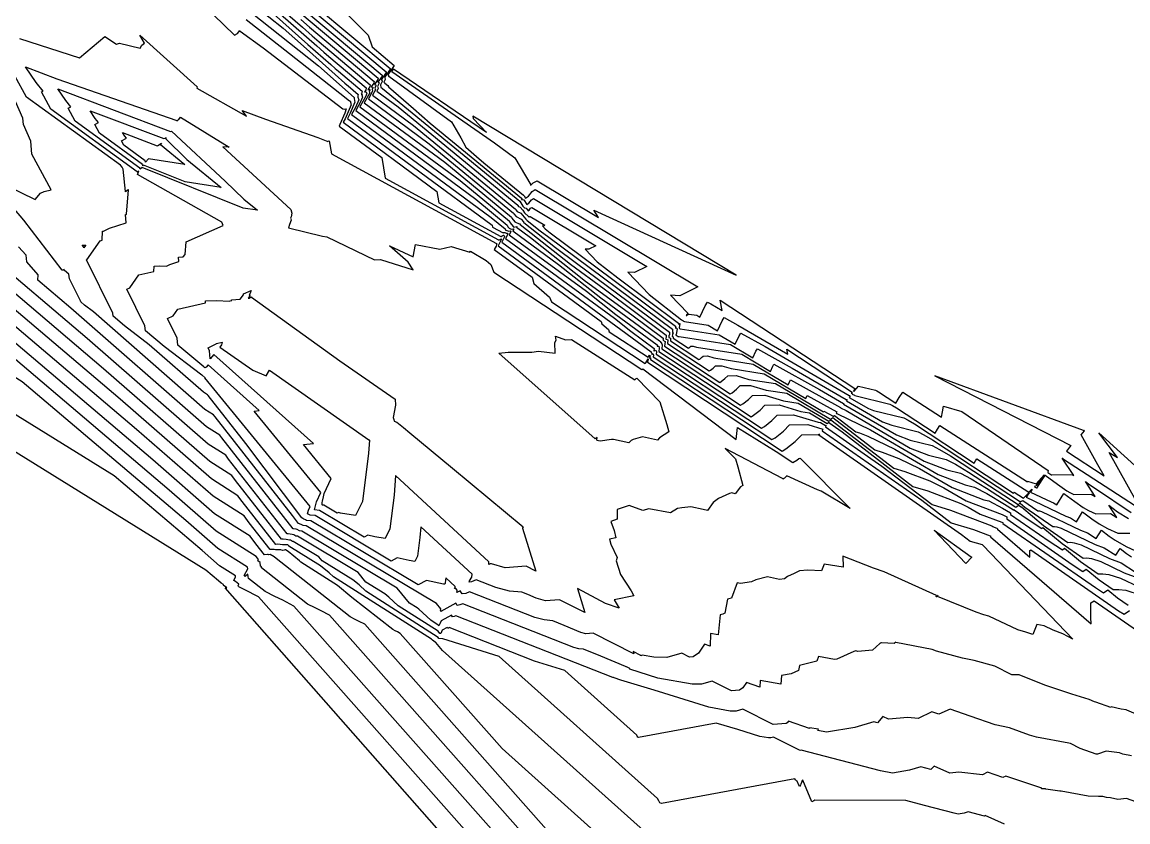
# Model space of a CAD drawing. Header units: inches. Extents: x 792284 to 793904, y 2487823 to 2489248.
# Drawn here: x 792644 to 793322, y 2488357 to 2488848 of the extents above; entities that cross this region are included whole.
import ezdxf

# ---------------------------------------------------------------- set-up
doc = ezdxf.new("R2010")
doc.units = ezdxf.units.IN
doc.header["$MEASUREMENT"] = 0

msp = doc.modelspace()

# ---------------------------------------------------------------- linework, layer by layer
for points in [[(792803.05, 2488892.68), (792855.96, 2488839.66), (792858.52, 2488832.51), (792872.01, 2488821.21), (792871.99, 2488821.13), (792868.07, 2488815.33), (792868.15, 2488815.32), (792868.18, 2488814.77), (792868.37, 2488814.74), (792868.74, 2488814.74), (792868.79, 2488814.69), (792868.75, 2488814.58), (792907, 2488786.7), (792912.81, 2488776.87), (792915.91, 2488771.12), (792922.49, 2488765.39), (792926.95, 2488761.5), (792951.17, 2488741.61), (792951.29, 2488741.58), (792951.36, 2488741.36), (792951.58, 2488741.17), (792952.43, 2488739.86), (792954.22, 2488741.11), (792956.54, 2488743.99), (792958.47, 2488745.06), (793058.07, 2488685.39), (793047.12, 2488680.04), (793041.25, 2488680.42), (793051.89, 2488669.27), (793050.95, 2488667.95), (793050.98, 2488667.95), (793051.2, 2488667.8), (793052.3, 2488668.87), (793052.65, 2488668.75), (793057.47, 2488668), (793059.43, 2488666.83), (793062.6, 2488673.8), (793064.05, 2488676.14), (793065.99, 2488675.07), (793073.06, 2488670.96), (793071.77, 2488677.28), (793154.4, 2488623.08), (793154.23, 2488622.79), (793153.87, 2488622.15), (793153.58, 2488621.58), (793153.76, 2488621.53), (793153.94, 2488621.41), (793156.63, 2488624.66), (793167.04, 2488622.12), (793167.81, 2488621.71), (793168.94, 2488621.04), (793179.5, 2488614.12), (793181.61, 2488617.56), (793183.87, 2488620.9), (793207.52, 2488605.65), (793208.07, 2488608.92), (793208.65, 2488612.34), (793220, 2488609.12), (793272.82, 2488572.82), (793272.66, 2488571.83), (793272.71, 2488571.71), (793274.51, 2488570.46), (793274.75, 2488570.32), (793275.06, 2488570.19), (793287.52, 2488570.39), (793288.55, 2488569.75), (793281.47, 2488580.53), (793281.55, 2488580.47), (793281.66, 2488580.4), (793282.35, 2488579.93), (793329.84, 2488549.01)], [(792802.21, 2488871.64), (792867.07, 2488817.26), (792866.99, 2488816.81), (792864, 2488812.39), (792864.41, 2488812.33), (792864.49, 2488811.26), (792863.52, 2488809.19), (792863.55, 2488809.04), (792863.85, 2488807.93), (792863.78, 2488807.79), (792864.82, 2488807.03), (792948.98, 2488737.97), (792948.98, 2488737.96), (792948.99, 2488737.96), (792949, 2488737.95), (792949.02, 2488737.93), (792950.77, 2488734.93), (792951.83, 2488733.98), (792952.94, 2488733.69), (792953.99, 2488732.07), (792954.69, 2488732.56), (792955.61, 2488733.7), (792956.37, 2488734.12), (792995.62, 2488710.6), (792991.3, 2488708.49), (792988.99, 2488708.65), (792996.45, 2488700.82), (793009.05, 2488690.97), (793046.25, 2488663.25), (793046.25, 2488662.67), (793047.04, 2488663.08), (793047.05, 2488663.05), (793046.6, 2488660.27), (793046.77, 2488659.99), (793046.95, 2488659.91), (793047.28, 2488659.79), (793071.27, 2488656.05), (793081.05, 2488650.24), (793083.36, 2488655.35), (793084.43, 2488657.06), (793099.31, 2488648.81), (793150.89, 2488618.84), (793150.88, 2488618.76), (793151, 2488618.86), (793151.32, 2488618.64), (793151.52, 2488618.52), (793150.99, 2488617.7), (793162.68, 2488610.87), (793165.73, 2488609.71), (793184.41, 2488605.15), (793187.09, 2488603.74), (793191.01, 2488601.4), (793227.6, 2488577.43), (793228.4, 2488578.73), (793229.26, 2488580), (793260.98, 2488559.55), (793262.71, 2488561.28), (793262.89, 2488561.34), (793262.87, 2488560.87), (793262.67, 2488560.58), (793262.07, 2488559.69), (793262.13, 2488559.65), (793274.73, 2488553.58), (793276.22, 2488553.01), (793278.11, 2488551.81), (793282.53, 2488558.71), (793289.16, 2488553.84), (793294.28, 2488550.27), (793297.7, 2488548.32), (793302.11, 2488546.34), (793311.17, 2488546.49), (793315.04, 2488544.07), (793310.1, 2488551.59), (793315.47, 2488547.59), (793322.23, 2488543.48)], [(792748.4, 2488864.64), (792774.07, 2488839.83), (792775.78, 2488840.85), (792777.31, 2488842.62), (792777.49, 2488842.23), (792791.58, 2488831.87), (792840.38, 2488794.61), (792841.41, 2488794.45), (792842.55, 2488794.55), (792841.63, 2488791.85), (792838.65, 2488784.92), (792838.15, 2488783.99), (792864.33, 2488764.67), (792866.35, 2488752.02), (792935.99, 2488714.18), (792936.17, 2488714.04), (792937.31, 2488714.77), (792937.61, 2488714.92), (792937.75, 2488714.61), (792935.6, 2488710.6), (792998.87, 2488664.26), (792999.26, 2488662.72), (793003.32, 2488659.24), (793003.8, 2488657.97), (793027.65, 2488642.3), (793027.87, 2488642.46), (793028.55, 2488643.66), (793028.95, 2488643.26), (793028.53, 2488641.68), (793029.01, 2488641.88), (793029.11, 2488641.5), (793029.07, 2488640.95), (793103.5, 2488591.81), (793105.55, 2488593), (793110.55, 2488597.08), (793114.37, 2488600.84), (793125.63, 2488601.03), (793134.73, 2488598.3), (793134.6, 2488597.86), (793134.34, 2488597.18), (793195.4, 2488554.66), (793213.43, 2488540.81), (793227.03, 2488536.76), (793237.39, 2488532.79), (793237.61, 2488532.77), (793237.63, 2488532.63), (793237.48, 2488532.23), (793264.59, 2488508.95), (793299.23, 2488478.81), (793299.09, 2488482.71), (793298.96, 2488486.35), (793299.1, 2488488.44), (793298.98, 2488491.72), (793301.13, 2488492.97), (793330.24, 2488472.76)], [(792791.63, 2488865.75), (792815.79, 2488844.74), (792821.68, 2488839.38), (792825.9, 2488835.61), (792857.2, 2488809.36), (792856.97, 2488808.16), (792855.86, 2488806.51), (792856.95, 2488806.36), (792856.97, 2488806.06), (792856.7, 2488805.47), (792856.89, 2488804.59), (792856.92, 2488804.46), (792853.53, 2488798.27), (792902.89, 2488761.85), (792943.86, 2488728.23), (792944.07, 2488727.52), (792945.84, 2488725.35), (792948.52, 2488724.11), (792949.11, 2488724.11), (792949.17, 2488723.7), (792949.19, 2488723.68), (792980.01, 2488699.29), (793000.7, 2488684.16), (793038.78, 2488655.78), (793038.78, 2488654.7), (793038.63, 2488654.42), (793038.31, 2488653.65), (793038.7, 2488653.41), (793039.69, 2488652.96), (793039.51, 2488650.82), (793065.15, 2488633.89), (793065.86, 2488634.3), (793067.58, 2488635.71), (793068.89, 2488637), (793072.77, 2488637.06), (793078.62, 2488635.31), (793098.87, 2488632.15), (793124.28, 2488617.07), (793124.89, 2488618.43), (793125.18, 2488618.88), (793143.29, 2488608.84), (793142.97, 2488607.97), (793142.98, 2488607.98), (793143.19, 2488607.82), (793143.22, 2488607.81), (793143.3, 2488607.78), (793163.95, 2488597.83), (793196.96, 2488578.54), (793210.84, 2488573.24), (793219.15, 2488571.21), (793225.63, 2488567.79), (793235.13, 2488562.13), (793253.05, 2488550.39), (793253.67, 2488550.83), (793254.67, 2488551.67), (793256.39, 2488550.55), (793256.46, 2488550.61), (793270.03, 2488539.26), (793285.04, 2488528.83), (793286.7, 2488528.89), (793288.83, 2488528.61), (793293.04, 2488527.3), (793310.58, 2488518.84), (793317.59, 2488516.19), (793326.45, 2488510.59)], [(792786.3, 2488857.94), (792803.94, 2488843.94), (792818.17, 2488831.33), (792835.75, 2488815.54), (792841.69, 2488810.38), (792842.84, 2488809.32), (792843.67, 2488808.59), (792849.8, 2488803.44), (792849.63, 2488802.54), (792849.68, 2488801.68), (792850.21, 2488800.14), (792848.17, 2488795.39), (792845.84, 2488791.13), (792931.44, 2488727.97), (792940.02, 2488720.93), (792940.22, 2488720.22), (792940.61, 2488720.22), (792942.12, 2488719.6), (792943.15, 2488719.77), (792943.4, 2488719.23), (792942.43, 2488717.43), (792989.84, 2488682.71), (793007.8, 2488668.49), (793033.21, 2488649.91), (793033.11, 2488649.16), (793034.06, 2488649.17), (793034.11, 2488649.09), (793034.45, 2488647.8), (793034.29, 2488645.89), (793084.33, 2488612.85), (793085.7, 2488613.65), (793089.07, 2488616.39), (793091.63, 2488618.92), (793099.2, 2488619.04), (793110.6, 2488615.63), (793119.57, 2488614.23), (793138.43, 2488603.03), (793139.31, 2488603.62), (793139.75, 2488603.93), (793178.31, 2488574.32), (793185.12, 2488572.29), (793200.33, 2488566.46), (793208.93, 2488562.32), (793222.67, 2488554.29), (793244.66, 2488545.89), (793245.2, 2488545.76), (793247.53, 2488544.53), (793247.53, 2488544.16), (793247.63, 2488544.09), (793247.46, 2488543.45), (793247.46, 2488543.23), (793287.68, 2488515.32), (793294.24, 2488511.05), (793296.21, 2488512.5), (793304.08, 2488505.93), (793312.78, 2488499.88), (793316.19, 2488500.01), (793320.59, 2488499.43), (793329.29, 2488496.74)], [(792788.4, 2488861.54), (792819, 2488834.05), (792833.06, 2488821.83), (792835.79, 2488819.34), (792837.75, 2488817.59), (792852.27, 2488805.42), (792851.97, 2488803.83), (792851.79, 2488803.57), (792852.44, 2488803.48), (792852.04, 2488803.21), (792852.56, 2488801.7), (792851.34, 2488798.88), (792848.4, 2488793.51), (792921.93, 2488739.26), (792941.3, 2488723.37), (792941.61, 2488722.29), (792942.38, 2488721.35), (792943.61, 2488720.84), (792945.13, 2488721.09), (792945.28, 2488720.77), (792944.71, 2488719.71), (792972.73, 2488699.19), (792998.54, 2488678.76), (793034.56, 2488652.41), (793035.05, 2488652.05), (793035.05, 2488652.03), (793035.05, 2488652.03), (793035.04, 2488652.02), (793035.08, 2488652), (793036.06, 2488650.54), (793036.22, 2488649.9), (793036.03, 2488647.53), (793077.94, 2488619.86), (793079.09, 2488620.53), (793081.91, 2488622.83), (793084.05, 2488624.95), (793090.39, 2488625.05), (793099.94, 2488622.19), (793112.67, 2488620.2), (793139.44, 2488604.31), (793139.76, 2488604.51), (793140.83, 2488605.28), (793166.6, 2488585.49), (793171.16, 2488584.13), (793181.32, 2488580.24), (793193.93, 2488574.16), (793214.1, 2488562.38), (793233.39, 2488555), (793236.52, 2488554.24), (793244.91, 2488549.82), (793249.86, 2488546.86), (793249.73, 2488546.37), (793249.73, 2488546), (793273.5, 2488529.5), (793281.62, 2488524.22), (793282.96, 2488525.2), (793292.73, 2488517.04), (793303.53, 2488509.53), (793306.36, 2488509.64), (793310, 2488509.16), (793317.2, 2488506.93), (793328.51, 2488501.47)], [(792808.13, 2488862.63), (792864.61, 2488815.28), (792864.48, 2488814.64), (792861.96, 2488810.92), (792862.55, 2488810.84), (792862.61, 2488809.96), (792861.81, 2488808.26), (792861.89, 2488807.92), (792862.12, 2488807.06), (792861.22, 2488805.41), (792874.34, 2488795.73), (792947.7, 2488735.53), (792947.75, 2488735.35), (792948.2, 2488734.81), (792949.28, 2488734.31), (792950.85, 2488732.45), (792951.79, 2488730.83), (792954.27, 2488728.61), (792954.52, 2488728.55), (792954.77, 2488728.17), (792954.93, 2488728.29), (792955.14, 2488728.55), (792955.32, 2488728.65), (792964.39, 2488723.21), (792963.39, 2488722.72), (792962.86, 2488722.76), (792964.58, 2488720.95), (792967.5, 2488718.67), (793044.38, 2488661.38), (793044.39, 2488660.18), (793044.86, 2488660.43), (793045.34, 2488659.69), (793044.84, 2488656.16), (793044.68, 2488656.11), (793044.67, 2488656), (793044.66, 2488655.89), (793044.74, 2488655.85), (793044.73, 2488655.75), (793045.98, 2488654.93), (793046.01, 2488654.95), (793046.1, 2488655.02), (793046.16, 2488655.08), (793046.35, 2488655.08), (793046.63, 2488655), (793078.17, 2488650.07), (793091.86, 2488641.95), (793093.75, 2488646.12), (793094.61, 2488647.51), (793115.97, 2488635.67), (793149.14, 2488616.4), (793149.11, 2488615.88), (793149.75, 2488616.5), (793149.21, 2488615.67), (793171.25, 2488602.79), (793177.01, 2488600.59), (793193.1, 2488596.67), (793196.72, 2488594.75), (793202.04, 2488591.58), (793251.65, 2488559.08), (793251.79, 2488559.32), (793251.95, 2488559.55), (793257.72, 2488555.83), (793261.32, 2488559.43), (793261.47, 2488559.48), (793260.26, 2488557.67), (793259.57, 2488556.71), (793259.48, 2488556.57), (793259.49, 2488556.57), (793283.69, 2488544.89), (793286.57, 2488543.81), (793290.2, 2488541.51), (793294.01, 2488547.47), (793299.74, 2488543.26), (793304.16, 2488540.17), (793309.18, 2488537.31), (793315.64, 2488534.42), (793322.99, 2488534.54)], [(792822.54, 2488858.63), (792869.54, 2488819.23), (792869.49, 2488818.97), (792866.03, 2488813.86), (792866.28, 2488813.82), (792866.37, 2488812.56), (792865.56, 2488810.84), (792865.73, 2488810.73), (792866, 2488810.52), (792866.24, 2488810.49), (792866.14, 2488810.23), (792868.07, 2488808.82), (792868.37, 2488808.32), (792868.52, 2488808.03), (792883.74, 2488794.79), (792894.06, 2488785.8), (792950.08, 2488739.79), (792950.18, 2488739.77), (792949.99, 2488738.99), (792950, 2488738.94), (792950.53, 2488739.05), (792951.36, 2488738.84), (792953.21, 2488735.96), (792954.45, 2488736.83), (792956.08, 2488738.84), (792957.42, 2488739.59), (793026.85, 2488698), (793019.21, 2488694.27), (793015.12, 2488694.53), (793028.32, 2488680.7), (793048.17, 2488665.17), (793048.5, 2488665), (793048.81, 2488664.81), (793048.87, 2488664.71), (793049.26, 2488664.52), (793049.96, 2488664.27), (793064.37, 2488662.02), (793070.24, 2488658.54), (793072.98, 2488664.57), (793074.24, 2488666.6), (793082.65, 2488661.94), (793113.34, 2488644.11), (793112.72, 2488647.16), (793152.64, 2488620.97), (793152.3, 2488620.37), (793152.2, 2488620.2), (793152.54, 2488620), (793152.83, 2488619.83), (793152.77, 2488619.74), (793154.11, 2488618.96), (793154.45, 2488618.82), (793175.73, 2488613.63), (793177.45, 2488612.73), (793179.97, 2488611.22), (793203.55, 2488595.78), (793205, 2488598.15), (793206.56, 2488600.45), (793260.24, 2488565.84), (793260.28, 2488566.05), (793260.32, 2488566.28), (793265.57, 2488564.8), (793270.38, 2488570.17), (793270.38, 2488570.07), (793270.99, 2488569.99), (793265.54, 2488563.67), (793265.25, 2488563.33), (793264.46, 2488563), (793264.75, 2488562.75), (793264.77, 2488562.74), (793265.76, 2488562.26), (793265.88, 2488562.22), (793266.03, 2488562.12), (793271.04, 2488569.96), (793278.58, 2488564.42), (793284.39, 2488560.37), (793286.22, 2488559.32), (793288.59, 2488558.26), (793299.35, 2488558.44), (793301.8, 2488556.91), (793295.78, 2488566.06), (793298.51, 2488564.03), (793301.95, 2488561.94), (793323.77, 2488547.1)], [(792784, 2488853.8), (792825.5, 2488820.87), (792847.31, 2488801.54), (792847.44, 2488801.16), (792847.54, 2488799.54), (792847.86, 2488798.58), (792845, 2488791.9), (792843.27, 2488788.75), (792932.02, 2488723.27), (792932.21, 2488722.09), (792938.72, 2488718.55), (792938.74, 2488718.54), (792938.84, 2488718.6), (792939, 2488718.68), (792939.84, 2488718.68), (792940.63, 2488718.36), (792941.17, 2488718.44), (792941.52, 2488717.69), (792940.15, 2488715.15), (793006.96, 2488666.23), (793017.07, 2488658.22), (793031.37, 2488647.76), (793031.16, 2488646.24), (793031.24, 2488646.24), (793032.4, 2488646.72), (793032.67, 2488645.7), (793032.55, 2488644.24), (793090.72, 2488605.84), (793092.32, 2488606.77), (793096.23, 2488609.96), (793099.21, 2488612.89), (793108.01, 2488613.04), (793121.27, 2488609.07), (793126.47, 2488608.26), (793137.41, 2488601.76), (793138.45, 2488602.45), (793138.41, 2488602.31), (793138.38, 2488602.22), (793146.52, 2488596.55), (793190.01, 2488563.15), (793199.09, 2488560.44), (793219.34, 2488552.69), (793223.92, 2488550.49), (793231.24, 2488546.21), (793244.54, 2488541.13), (793244.96, 2488540.96), (793244.98, 2488540.96), (793245.26, 2488540.76), (793245.2, 2488540.54), (793245.2, 2488540.46), (793301.87, 2488501.13), (793306.86, 2488497.89), (793309.46, 2488499.8), (793315.43, 2488494.82), (793322.02, 2488490.24)], [(792802.25, 2488852.56), (792824.42, 2488833.29), (792828.73, 2488829.36), (792831.82, 2488826.6), (792854.74, 2488807.39), (792854.47, 2488806), (792853.82, 2488805.04), (792855.08, 2488804.87), (792855.09, 2488804.75), (792854.99, 2488804.54), (792855.11, 2488804), (792854.74, 2488803.75), (792854.9, 2488803.27), (792854.51, 2488802.37), (792850.96, 2488795.89), (792912.41, 2488750.55), (792942.58, 2488725.8), (792942.84, 2488724.91), (792945.05, 2488722.2), (792945.21, 2488722.13), (792945.38, 2488722.13), (792947.12, 2488722.41), (792947.16, 2488722.31), (792946.99, 2488721.99), (792955.61, 2488715.67), (792989.27, 2488689.02), (793017.63, 2488668.28), (793036.92, 2488653.92), (793036.92, 2488653.37), (793036.84, 2488653.23), (793036.68, 2488652.84), (793038, 2488652), (793038, 2488652), (793037.77, 2488649.17), (793071.54, 2488626.88), (793072.47, 2488627.41), (793074.74, 2488629.27), (793076.47, 2488630.97), (793081.58, 2488631.06), (793089.28, 2488628.75), (793105.77, 2488626.18), (793135.09, 2488608.77), (793135.28, 2488609.2), (793135.37, 2488609.34), (793141.03, 2488606.2), (793140.93, 2488605.93), (793141.9, 2488606.63), (793154.89, 2488596.65), (793157.19, 2488595.97), (793162.31, 2488594.01), (793178.94, 2488585.99), (793205.53, 2488570.46), (793222.11, 2488564.12), (793227.83, 2488562.73), (793235.27, 2488558.8), (793246.16, 2488552.31), (793251.62, 2488548.73), (793251.99, 2488548.99), (793251.99, 2488548.77), (793259.31, 2488543.69), (793269, 2488537.39), (793269.71, 2488537.9), (793281.38, 2488528.15), (793294.29, 2488519.18), (793296.53, 2488519.26), (793299.42, 2488518.88), (793305.12, 2488517.12), (793319.55, 2488510.16), (793327.93, 2488506.99)], [(792814.06, 2488853.62), (792862.14, 2488813.31), (792861.98, 2488812.48), (792859.93, 2488809.45), (792860.68, 2488809.34), (792860.73, 2488808.66), (792860.11, 2488807.33), (792860.22, 2488806.81), (792860.39, 2488806.19), (792858.65, 2488803.03), (792883.86, 2488784.44), (792946.42, 2488733.1), (792946.53, 2488732.74), (792947.41, 2488731.65), (792949.56, 2488730.66), (792952.68, 2488726.97), (792952.82, 2488726.73), (792953.4, 2488726.2), (792953.5, 2488726.14), (792961.48, 2488719.82), (792966.84, 2488715.9), (793042.52, 2488659.52), (793042.52, 2488657.69), (793042.62, 2488657.75), (793043.11, 2488657), (793042.58, 2488656.81), (793042.48, 2488656), (793042.47, 2488655.16), (793043.06, 2488654.89), (793042.99, 2488654.1), (793052.37, 2488647.91), (793052.63, 2488648.06), (793053.26, 2488648.58), (793053.74, 2488649.05), (793055.16, 2488649.08), (793057.29, 2488648.44), (793085.07, 2488644.1), (793102.66, 2488633.65), (793104.13, 2488636.89), (793104.8, 2488637.97), (793132.63, 2488622.54), (793147.4, 2488613.96), (793147.38, 2488613.73), (793147.67, 2488614), (793147.43, 2488613.63), (793179.82, 2488594.71), (793188.28, 2488591.47), (793201.78, 2488588.18), (793206.36, 2488585.76), (793213.07, 2488581.77), (793255.89, 2488553.71), (793256.07, 2488553.83), (793256.42, 2488554.13), (793256.5, 2488553.99), (793257.45, 2488554.45), (793266.55, 2488548.12), (793267.03, 2488548.14), (793267.65, 2488548.06), (793268.87, 2488547.68), (793292.66, 2488536.21), (793296.91, 2488534.6), (793302.28, 2488531.2), (793305.5, 2488536.22), (793310.33, 2488532.67), (793314.05, 2488530.08), (793320.65, 2488526.31), (793329.17, 2488522.5)], [(792781.22, 2488849.33), (792807.85, 2488828.44), (792838.62, 2488804.1), (792844.6, 2488799.53), (792844.87, 2488799.49), (792845.35, 2488798.03), (792845.39, 2488797.39), (792845.52, 2488797.01), (792841.83, 2488788.41), (792840.71, 2488786.37), (792898.17, 2488743.97), (792899.28, 2488737.06), (792937.35, 2488716.36), (792937.45, 2488716.29), (792938.07, 2488716.68), (792939, 2488717.14), (792939.07, 2488717.14), (792939.14, 2488717.11), (792939.18, 2488717.12), (792939.63, 2488716.15), (792937.88, 2488712.88), (793024.07, 2488649.75), (793026.33, 2488647.96), (793029.53, 2488645.62), (793029.48, 2488645.24), (793030.02, 2488644.69), (793029.82, 2488643.93), (793030.71, 2488644.3), (793030.89, 2488643.6), (793030.81, 2488642.6), (793097.11, 2488598.82), (793098.93, 2488599.88), (793103.39, 2488603.52), (793106.79, 2488606.87), (793116.82, 2488607.03), (793131.93, 2488602.51), (793133.37, 2488602.28), (793136.39, 2488600.49), (793136.68, 2488600.68), (793136.5, 2488600.09), (793136.36, 2488599.7), (793170.96, 2488575.6), (793201.72, 2488551.98), (793213.06, 2488548.6), (793238.35, 2488538.92), (793238.91, 2488538.65), (793239.81, 2488538.13), (793241.43, 2488537.5), (793241.48, 2488537.48), (793241.69, 2488537.46), (793241.92, 2488536.92), (793261.68, 2488519.73), (793261.64, 2488520.98), (793261.59, 2488522.15), (793261.64, 2488522.82), (793261.6, 2488523.86), (793262.29, 2488524.26), (793316.06, 2488486.94), (793319.48, 2488484.72), (793322.72, 2488487.1)], [(792814.62, 2488849.4), (792819.98, 2488844.62), (792859.67, 2488811.34), (792859.48, 2488810.32), (792857.89, 2488807.98), (792858.81, 2488807.85), (792858.85, 2488807.36), (792858.4, 2488806.4), (792858.55, 2488805.7), (792858.65, 2488805.33), (792856.09, 2488800.65), (792893.37, 2488773.14), (792945.14, 2488730.67), (792945.3, 2488730.13), (792946.63, 2488728.5), (792949.84, 2488727.02), (792951.21, 2488725.4), (792951.27, 2488724.96), (792951.35, 2488724.91), (792970.74, 2488709.56), (792983.77, 2488700.03), (793040.65, 2488657.65), (793040.65, 2488656.04), (793040.42, 2488655.61), (793040.28, 2488655.28), (793040.27, 2488654.42), (793041.37, 2488653.93), (793041.25, 2488652.46), (793058.76, 2488640.9), (793059.24, 2488641.18), (793060.42, 2488642.14), (793061.32, 2488643.03), (793063.97, 2488643.07), (793067.96, 2488641.87), (793091.97, 2488638.13), (793113.47, 2488625.36), (793114.51, 2488627.66), (793114.99, 2488628.43), (793145.55, 2488611.48), (793145.5, 2488611.33), (793148.96, 2488609.67), (793188.39, 2488586.62), (793199.56, 2488582.36), (793210.46, 2488579.7), (793216, 2488576.78), (793224.1, 2488571.95), (793254.47, 2488552.05), (793254.87, 2488552.33), (793255.67, 2488553), (793255.79, 2488552.79), (793258.68, 2488550.37), (793275.8, 2488538.47), (793276.86, 2488538.51), (793278.24, 2488538.33), (793280.95, 2488537.49), (793301.62, 2488527.52), (793307.25, 2488525.4), (793314.37, 2488520.89), (793316.98, 2488524.98), (793320.91, 2488522.09), (793323.94, 2488519.98)], [(792642.2, 2488837.79), (792678.96, 2488825.9), (792694.6, 2488839), (792701.68, 2488834.23), (792703.59, 2488834.93), (792716.24, 2488831.76), (792717.16, 2488833.58), (792718.79, 2488834.8), (792716.03, 2488839.83), (792751.23, 2488807.97), (792750.93, 2488807.22), (792781.31, 2488790.13), (792778.77, 2488793.65), (792792.98, 2488788.21), (792825.16, 2488776.99), (792831.27, 2488774.54), (792831.47, 2488774.75), (792832.16, 2488774.87), (792833.42, 2488766.99), (792934.62, 2488711.99), (792934.83, 2488711.83), (792934.59, 2488711.31), (792934.46, 2488710.44), (792933.32, 2488708.32), (792956.55, 2488691.31), (792957.49, 2488687.61), (792967.26, 2488679.23), (792968.4, 2488676.18), (793025.76, 2488638.52), (793026.29, 2488638.9), (793027.63, 2488641.25), (793027.62, 2488640.86), (793027.24, 2488639.43), (793027.32, 2488639.46), (793027.34, 2488639.4), (793027.33, 2488639.31), (793109.89, 2488584.8), (793112.16, 2488586.12), (793117.72, 2488590.65), (793121.94, 2488594.82), (793132.15, 2488594.98), (793132.6, 2488595.4), (793132.33, 2488594.66), (793219.84, 2488533.71), (793225.13, 2488529.64), (793232.46, 2488527.46), (793232.95, 2488526.97), (793232.96, 2488526.95), (793287.93, 2488469.54), (793281.85, 2488472.7), (793275.96, 2488475.08), (793270.39, 2488477.67), (793266.05, 2488478.58), (793263.44, 2488472.3), (793259.14, 2488473.86), (793254.25, 2488475.11), (793236.59, 2488483.59), (793233.54, 2488484.48), (793228.8, 2488486.06), (793205.09, 2488495.71), (793205.4, 2488496.38), (793204.36, 2488495.43), (793204.31, 2488495.46), (793204.41, 2488496.21), (793172.4, 2488510.86), (793165.73, 2488513.03), (793147.03, 2488520.42), (793147.11, 2488513.69), (793135.62, 2488515.53), (793133.83, 2488511.44), (793125.61, 2488511.8), (793120.44, 2488511.29), (793117.26, 2488509.83), (793112.99, 2488507.86), (793111.34, 2488506.39), (793108.14, 2488506.1), (793100.91, 2488507.74), (793093.74, 2488505.84), (793091.04, 2488504.66), (793084.35, 2488503.58), (793082.32, 2488503.94), (793078.83, 2488494.56), (793076.22, 2488493.96), (793074.76, 2488485.41), (793073.45, 2488484.79), (793071.71, 2488484.48), (793070.6, 2488472.23), (793065.86, 2488473.01), (793065.68, 2488465.23), (793062.17, 2488466.45), (793058.49, 2488460.94), (793055.16, 2488458.6), (793053.07, 2488458.46), (793048.22, 2488460.9), (793039.01, 2488458.27), (793031.15, 2488458.38), (793023.95, 2488459.65), (793023.25, 2488459.25), (793023.23, 2488459.41), (793018.56, 2488461.88), (793018.97, 2488460.55), (792993.85, 2488473.15), (792989.39, 2488472.8), (792986.41, 2488473.63), (792976.23, 2488477.94), (792969.12, 2488480.78), (792963.95, 2488481.28), (792958.24, 2488482.72), (792918.08, 2488498.51), (792915.77, 2488497.53), (792913.54, 2488497.2), (792912.31, 2488499.06), (792910.42, 2488498.02), (792910.54, 2488499.04), (792910.56, 2488499.6), (792909.79, 2488500.47), (792908.92, 2488500.64), (792909.06, 2488500.95), (792909.3, 2488501.38), (792909.34, 2488501.71), (792903.53, 2488507.08), (792903.45, 2488505.85), (792903.18, 2488503.76), (792902.89, 2488503.16), (792902.24, 2488503.27), (792891.76, 2488505.43), (792886.66, 2488502.72), (792820.77, 2488542.09), (792818.19, 2488542.29), (792817.51, 2488542.69), (792816.48, 2488543.1), (792815.33, 2488543.88), (792780.95, 2488589.43), (792757.93, 2488618.79), (792757.5, 2488619.36), (792754.93, 2488620.99), (792721.78, 2488649.95)], [(792665.15, 2488813.01), (792738.62, 2488787.33), (792738.76, 2488787.02), (792739.4, 2488787.74), (792739.84, 2488788.04), (792740.91, 2488789.46), (792770.83, 2488771.03), (792766.86, 2488771.37), (792808.67, 2488732.82), (792809.19, 2488730.58), (792808.85, 2488728.31), (792808.46, 2488727.46), (792808.62, 2488727.08), (792808.79, 2488726.27), (792807.73, 2488723.66), (792807.2, 2488721.71), (792828.07, 2488716.52), (792830.55, 2488716.05), (792859.79, 2488701.96), (792863.55, 2488702.29), (792883.63, 2488695.98), (792880.53, 2488700.61), (792869.1, 2488710.58), (792883.62, 2488703.83), (792884.93, 2488711.4), (792899.96, 2488708.61), (792906.92, 2488710.09), (792918.28, 2488706.75), (792918.81, 2488707.31), (792928.41, 2488701.62), (792931.19, 2488699.23), (792933.01, 2488694.39), (793023.86, 2488634.73), (793024.42, 2488635.13), (793081.57, 2488591.93), (793082.33, 2488599.23), (793106.08, 2488584.52), (793116.28, 2488577.79), (793118.78, 2488579.23), (793120.08, 2488580.3), (793120.3, 2488580.3), (793120.86, 2488580.49), (793151.57, 2488549.68), (793133.67, 2488560.13), (793131.41, 2488560.98), (793112.66, 2488569.71), (793111.3, 2488568.22), (793110.79, 2488567.98), (793110.4, 2488567.61), (793110.38, 2488567.77), (793110.05, 2488567.89), (793074.85, 2488586.41), (793081.17, 2488580.01), (793082.63, 2488575.23), (793085.62, 2488563.69), (793084.35, 2488562.86), (793080.99, 2488558.66), (793078.88, 2488559.14), (793077.59, 2488558.75), (793070.84, 2488555.7), (793067.57, 2488553.28), (793064.03, 2488548.43), (793061.46, 2488548.98), (793053.87, 2488550.58), (793048.2, 2488550.08), (793045.54, 2488549.68), (793041.38, 2488547.01), (793028.16, 2488549.38), (793024.35, 2488548.41), (793016.05, 2488551.52), (793008.56, 2488548.9), (793008.74, 2488547.27), (793008.59, 2488543.15), (793004.67, 2488541.55), (793006.72, 2488536.16), (793007.84, 2488531.57), (793004.05, 2488530.8), (793004.73, 2488527.65), (793008.55, 2488519.61), (793007.95, 2488517.49), (793010.7, 2488509.12), (793017.29, 2488499.22), (793018.96, 2488496.1), (793006.86, 2488493.5), (793009.89, 2488488.56), (793001.51, 2488491.38), (792984.31, 2488500.47), (792988.85, 2488485.89), (792973.31, 2488493.69), (792964.72, 2488493.01), (792958.97, 2488494.61), (792953.83, 2488496.79), (792950.24, 2488498.22), (792942.69, 2488498.96), (792934.34, 2488501.06), (792922.21, 2488505.83), (792919.3, 2488504.6), (792917.85, 2488504.38), (792918.19, 2488505.17), (792919.48, 2488507.49), (792919.69, 2488509.27), (792888.18, 2488538.45), (792887.73, 2488531.76), (792886.27, 2488520.44), (792884.7, 2488517.17), (792881.17, 2488517.78), (792873.74, 2488519.31), (792870.13, 2488517.39), (792823.46, 2488545.27), (792820.35, 2488545.52), (792820.05, 2488545.69), (792819.6, 2488545.87), (792818.81, 2488546.41), (792819.32, 2488548.5), (792820.39, 2488550.79), (792755.82, 2488629.77), (792755.99, 2488629.78), (792754.22, 2488631.38), (792754.15, 2488631.29), (792754.11, 2488631.28), (792730.95, 2488648.96), (792719.47, 2488658.57), (792719.16, 2488661.58), (792708.09, 2488683.97), (792709.94, 2488684.85), (792715.47, 2488692.74), (792724.6, 2488694.87), (792724.76, 2488698.22), (792728.12, 2488698.29), (792732.43, 2488698.14), (792734.39, 2488699.16), (792739.94, 2488700.94), (792739.79, 2488703.67), (792742.55, 2488703.85), (792743.73, 2488705.31), (792744.31, 2488713.08), (792767.04, 2488723.08), (792766.26, 2488725.14), (792714.54, 2488754.31), (792715.31, 2488756.31), (792714.48, 2488755.72), (792714.44, 2488755.99), (792661.44, 2488794.45), (792655.74, 2488804.92), (792656.64, 2488805.38), (792652.42, 2488810.67), (792645.92, 2488820.3), (792665.15, 2488813.01)], [(792920.09, 2488790.18), (792920.39, 2488788.58), (792928.45, 2488780.04), (792871.53, 2488818.8), (792871.36, 2488818.72), (792870.39, 2488817.39), (792870.58, 2488817.37), (792933.37, 2488773.72), (792945.92, 2488764.57), (792955.69, 2488748.04), (792955.46, 2488747.62), (792957.09, 2488749.18), (792957.17, 2488749.23), (792959.53, 2488750.54), (792997.14, 2488728), (792994.32, 2488732.38), (793081.54, 2488692.59), (792920.09, 2488790.18)], [(792721.78, 2488649.95), (792706.56, 2488661.57), (792699.6, 2488667.4), (792699.41, 2488669.23), (792683.25, 2488701.93), (792683.52, 2488702.06), (792691.69, 2488713.74), (792692.92, 2488714.03), (792693.19, 2488719.52), (792693.4, 2488719.53), (792693.68, 2488719.52), (792697.31, 2488721.42), (792707.57, 2488724.71), (792707.3, 2488729.75), (792707.69, 2488729.77), (792707.85, 2488729.98), (792708.95, 2488744.92), (792708.93, 2488744.9), (792708.85, 2488744.85), (792707.19, 2488743.66), (792707.11, 2488743.9), (792705.72, 2488757.68), (792705.24, 2488758.77), (792704.23, 2488759.95), (792646.54, 2488801.81), (792639.43, 2488814.9)], [(792734.73, 2488780.71), (792734.82, 2488780.73), (792735.49, 2488780.98), (792768.4, 2488750.19), (792779.71, 2488739.27), (792788.13, 2488732.39), (792779.29, 2488733.72), (792717.35, 2488758.52), (792716.15, 2488757.68), (792716.08, 2488758.24), (792676.33, 2488787.09), (792672.06, 2488794.94), (792673.7, 2488795.77), (792670.56, 2488799.71), (792665.74, 2488806.86), (792734.73, 2488780.71)], [(793083.92, 2488162.09), (792788.77, 2488495.42), (792780.31, 2488499.81), (792776.62, 2488501.62), (792776.48, 2488501.83), (792776.21, 2488502.11), (792776.62, 2488503.18), (792775.58, 2488503.99), (792774.64, 2488504.76), (792773.53, 2488505.51), (792774.72, 2488507.67), (792774.61, 2488508.26), (792764.84, 2488514.46), (792754.22, 2488523.75), (792700.2, 2488569.55), (792327.89, 2488800.15)], [(792624.75, 2488752.13), (792651.76, 2488738.93), (792655.13, 2488742.87), (792657.32, 2488743.96), (792661.62, 2488744.99), (792649.71, 2488766.88), (792649.19, 2488774.75), (792644.66, 2488784.94), (792644.27, 2488788.76), (792639.74, 2488799.01)], [(793047.47, 2488222.2), (792810.5, 2488489.82), (792803.71, 2488493.34), (792798.82, 2488495.74), (792792.77, 2488498.61), (792782.55, 2488506.68), (792782.49, 2488507.83), (792782.37, 2488507.92), (792782.25, 2488509.38), (792780.66, 2488507.97), (792780.12, 2488508.41), (792779.96, 2488508.52), (792782.17, 2488512.51), (792781.97, 2488513.62), (792763.85, 2488525.12), (792744.14, 2488542.33), (792643.95, 2488627.28), (792377.3, 2488792.45)], [(792730.67, 2488776.31), (792731.57, 2488776.57), (792732.08, 2488776.93), (792731.73, 2488776.3), (792744.89, 2488763.6), (792765.9, 2488746.43), (792743.86, 2488749.76), (792718.32, 2488759.98), (792717.83, 2488759.63), (792717.72, 2488760.49), (792691.22, 2488779.72), (792688.37, 2488784.96), (792690.75, 2488786.16), (792688.71, 2488788.74), (792685.55, 2488793.41), (792730.67, 2488776.31)], [(792726.61, 2488771.91), (792727.04, 2488772.04), (792729.18, 2488773.54), (792728.7, 2488772.7), (792743.67, 2488760.47), (792721.28, 2488763.85), (792719.46, 2488761.92), (792719.36, 2488762.75), (792706.11, 2488772.36), (792704.69, 2488774.98), (792707.81, 2488776.55), (792706.85, 2488777.77), (792705.36, 2488779.97), (792726.61, 2488771.91)], [(793058.93, 2488294.07), (792938.11, 2488402.52), (792875.69, 2488473.01), (792873.9, 2488473.94), (792872.61, 2488474.57), (792871.02, 2488475.32), (792846.05, 2488495.06), (792837.19, 2488502.41), (792814.8, 2488516.71), (792813.85, 2488517.59), (792806.99, 2488523.13), (792805.22, 2488524.22), (792805.16, 2488524.31), (792804.56, 2488524.08), (792803.44, 2488523.81), (792802.4, 2488524.34), (792799.19, 2488524.25), (792798.29, 2488524.41), (792797.53, 2488524.53), (792795.89, 2488524.38), (792782.98, 2488540.84), (792779.87, 2488545.03), (792760.88, 2488557.07), (792713.92, 2488598.1), (792518.11, 2488764.13)], [(792999.27, 2488238.75), (792768.41, 2488501.03), (792769.28, 2488500.86), (792769.3, 2488501), (792769.19, 2488501.08), (792769.16, 2488501.11), (792767.09, 2488502.51), (792767.27, 2488502.82), (792767.25, 2488502.91), (792765.83, 2488503.81), (792764.29, 2488505.16), (792756.44, 2488511.81), (792475.19, 2488686.02), (792342.44, 2488754.16)], [(792687.51, 2488670.11), (792682.17, 2488674.19), (792679.73, 2488676.23), (792679.66, 2488676.87), (792672.94, 2488690.47), (792672.51, 2488693.28), (792669.91, 2488695.53), (792669.56, 2488695.4), (792669.54, 2488696.09), (792668.77, 2488695.77), (792668.39, 2488695.67), (792644.78, 2488726.39), (792622.75, 2488752.1)], [(792974.56, 2488342.41), (792853.96, 2488478.61), (792850.5, 2488480.41), (792848.01, 2488481.63), (792844.94, 2488483.09), (792798.63, 2488519.7), (792798.62, 2488519.72), (792798.49, 2488519.83), (792798.41, 2488520), (792795.83, 2488521.31), (792794.86, 2488521.28), (792794.59, 2488521.33), (792794.36, 2488521.36), (792792.39, 2488521.18), (792787.16, 2488527.85), (792783.6, 2488532.64), (792761.87, 2488546.42), (792724, 2488579.51), (792531.46, 2488742.76)], [(793046.17, 2488332.91), (792901.65, 2488462.63), (792897.42, 2488467.41), (792897.3, 2488467.47), (792897.21, 2488467.51), (792897.1, 2488467.56), (792895.41, 2488468.9), (792894.81, 2488469.4), (792834.69, 2488507.8), (792832.14, 2488510.16), (792826.75, 2488514.51), (792807.43, 2488526.43), (792807.27, 2488526.63), (792806.79, 2488527.31), (792803.51, 2488527.23), (792801.99, 2488527.49), (792800.7, 2488527.7), (792799.39, 2488527.58), (792778.8, 2488553.83), (792776.14, 2488557.41), (792759.89, 2488567.73), (792703.85, 2488616.69), (792551.94, 2488745.49)], [(793246.09, 2488356.09), (793234.29, 2488361.42), (793233.87, 2488360.95), (793223.75, 2488363.57), (793221.3, 2488362.87), (793217.7, 2488362.26), (793215.18, 2488362.77), (793197.06, 2488367.48), (793185.59, 2488370.63), (793129.82, 2488370.88), (793129.29, 2488370.46), (793128.07, 2488369.76), (793122.4, 2488383.04), (793122.11, 2488382.87), (793121.7, 2488381.7), (793121.34, 2488380.51), (793120.98, 2488380.19), (793120.43, 2488379.23), (793119.97, 2488380), (793118.91, 2488382.52), (793118.65, 2488382.64), (793117.97, 2488383.23), (793117.57, 2488383.78), (793035.86, 2488368.68), (793034.79, 2488369.26), (793034.16, 2488370.31), (793033.41, 2488371.76), (792936.27, 2488458.94), (792901.69, 2488469.69), (792899.41, 2488469.86), (792899, 2488470.52), (792854.58, 2488498.89), (792850.43, 2488502.73), (792846.52, 2488505.89), (792827.82, 2488517.42), (792825.76, 2488519.93), (792809.99, 2488529.35), (792809.59, 2488529.39), (792809.02, 2488529.72), (792808.73, 2488529.93), (792808.53, 2488530.22), (792807.83, 2488530.2), (792805.69, 2488530.58), (792803.87, 2488530.87), (792802.9, 2488530.78), (792774.63, 2488566.82), (792772.41, 2488569.8), (792758.9, 2488578.38), (792693.78, 2488635.27), (792585.77, 2488726.85)], [(793329.55, 2488368.77), (793320.97, 2488371.8), (793315.67, 2488371.18), (793311.13, 2488372.19), (793308.58, 2488372.35), (793306.43, 2488372.96), (793303.69, 2488373.05), (793297.48, 2488373.16), (793280.87, 2488376.31), (793279.96, 2488376.28), (793271.38, 2488377.6), (793271.21, 2488377.67), (793268.82, 2488377.83), (793268.96, 2488378.06), (793247.03, 2488385.53), (793245.16, 2488384.67), (793235.79, 2488387.87), (793232.7, 2488386.33), (793218.17, 2488387.87), (793212.57, 2488387.36), (793202.95, 2488391.7), (793201.03, 2488389.55), (793194.87, 2488391.15), (793187.78, 2488389.13), (793177.37, 2488387.37), (793170.09, 2488388.83), (793121.41, 2488401.5), (793121.37, 2488401.52), (793121.12, 2488401.24), (793120.41, 2488401.41), (793104.48, 2488409.45), (793102.8, 2488408.97), (793101.37, 2488408.99), (793096.14, 2488409.92), (793082.72, 2488414.15), (793069.43, 2488418.01), (793021.76, 2488409.2), (793021.28, 2488409.46), (793020.99, 2488409.94), (793020.65, 2488410.6), (792976.47, 2488450.25), (792957.89, 2488456.03), (792905.69, 2488476.55), (792905.16, 2488476.32), (792904.65, 2488476.25), (792904.37, 2488476.68), (792901.37, 2488475.03), (792900.55, 2488472.9), (792899.85, 2488472.95), (792899, 2488474.32), (792874.47, 2488489.99), (792868.72, 2488495.3), (792866.28, 2488497.27), (792854.62, 2488504.46), (792849.78, 2488510.38), (792812.69, 2488532.54), (792811.74, 2488532.61), (792810.4, 2488533.4), (792810.25, 2488533.51), (792809.39, 2488533.66), (792807.04, 2488534.04), (792806.4, 2488533.98), (792770.45, 2488579.81), (792768.69, 2488582.19), (792757.9, 2488589.03), (792683.71, 2488653.86), (792619.6, 2488708.21)], [(792653.44, 2488689.57), (792653.67, 2488692.76), (792646.63, 2488700.79), (792646.28, 2488704.81), (792641.56, 2488710.05)], [(792680.57, 2488711.01), (792682.79, 2488711.05), (792682.82, 2488710.96), (792681.62, 2488709.37), (792681.73, 2488709.69), (792681.7, 2488709.7), (792680.57, 2488711.01)], [(793324.08, 2488397.93), (793318.66, 2488399.03), (793316.72, 2488399.73), (793308.55, 2488400.76), (793303.11, 2488399.07), (793302.34, 2488398.96), (793292.45, 2488402.45), (793286.57, 2488405.53), (793285.48, 2488405.83), (793265.66, 2488409.46), (793261.42, 2488410.61), (793249.12, 2488415.2), (793240.34, 2488416.93), (793225.16, 2488422.36), (793212.74, 2488426.59), (793205.93, 2488423.46), (793201.52, 2488424.97), (793193.17, 2488420.81), (793186.77, 2488421.49), (793175.07, 2488420.42), (793171.61, 2488421.99), (793168.19, 2488418.16), (793166, 2488418.72), (793154.27, 2488415.38), (793137.04, 2488412.48), (793131.58, 2488413.58), (793132.03, 2488414.32), (793126.63, 2488415.21), (793126.62, 2488414.8), (793113.67, 2488419.29), (793112.96, 2488418.22), (793112.32, 2488417.77), (793104.32, 2488417.22), (793085.73, 2488426.6), (793081.54, 2488425.4), (793077.97, 2488425.45), (793064.9, 2488427.77), (793031.39, 2488438.33), (793010.95, 2488444.27), (793006.87, 2488445.89), (793006.48, 2488445.93), (793006.04, 2488446.04), (792909.82, 2488483.87), (792908.7, 2488483.39), (792907.61, 2488483.23), (792907.02, 2488484.14), (792900.67, 2488480.65), (792900, 2488478.9), (792899.26, 2488477.69), (792899, 2488478.11), (792894.36, 2488481.08), (792887.01, 2488487.87), (792886.04, 2488488.65), (792881.43, 2488491.5), (792873.79, 2488500.82), (792815.38, 2488535.72), (792813.89, 2488535.84), (792812.43, 2488536.69), (792811.78, 2488536.95), (792810.2, 2488537.2), (792809.91, 2488537.18), (792766.28, 2488592.81), (792764.96, 2488594.58), (792756.91, 2488599.68), (792673.63, 2488672.45), (792653.44, 2488689.57)], [(793011.01, 2488282.3), (792832.23, 2488484.21), (792827.11, 2488486.87), (792823.42, 2488488.68), (792818.85, 2488490.85), (792790.59, 2488513.19), (792790.55, 2488513.78), (792790.06, 2488514.17), (792789.86, 2488516.55), (792788.42, 2488517.42), (792788.73, 2488518.36), (792787.32, 2488520.25), (792762.86, 2488535.77), (792734.07, 2488560.92), (792587.71, 2488685.02)], [(792755.33, 2488636.34), (792739.34, 2488649.74), (792738.91, 2488653.94), (792732.94, 2488666.01), (792736.37, 2488667.64), (792739.24, 2488671.75), (792756.28, 2488675.71), (792756.34, 2488676.92), (792762.83, 2488677.06), (792771.18, 2488676.76), (792771.48, 2488676.91), (792772.31, 2488677.18), (792772.28, 2488677.59), (792777.41, 2488677.92), (792779.62, 2488680.64), (792779.65, 2488681.12), (792784.19, 2488683.12), (792783.08, 2488680.08), (792783.54, 2488680.16), (792782.48, 2488678.48), (792783, 2488678.62), (792783.82, 2488679.17), (792784.37, 2488679.25), (792784.42, 2488679.07), (792838.71, 2488640.09), (792872.56, 2488616.64), (792872.75, 2488612.99), (792871.4, 2488605.37), (792871.68, 2488604.24), (792871.95, 2488603.05), (792873.47, 2488602.57), (792877.67, 2488599.17), (792881.54, 2488595.98), (792907.64, 2488574.36), (792950.93, 2488538.44), (792950.59, 2488537.69), (792950.53, 2488537.53), (792958.73, 2488511.24), (792952.77, 2488514.23), (792940.04, 2488513.23), (792931.53, 2488515.59), (792931.44, 2488515.63), (792931.37, 2488515.66), (792930.72, 2488515.72), (792929.87, 2488515.35), (792930.04, 2488516.84), (792872.83, 2488569.83), (792872, 2488557.68), (792869.35, 2488537.11), (792866.51, 2488531.19), (792860.09, 2488532.29), (792855.72, 2488533.19), (792853.6, 2488532.06), (792826.15, 2488548.46), (792823.11, 2488548.7), (792823.02, 2488548.76), (792823.24, 2488549.66), (792824.22, 2488553.67), (792826.87, 2488559.33), (792786.06, 2488609.24), (792789.19, 2488609.56), (792757.8, 2488637.66), (792756.59, 2488636.17), (792755.95, 2488635.87), (792755.33, 2488636.34)], [(793331.2, 2488421.68), (793321.11, 2488426.02), (793320.66, 2488426.23), (793317.67, 2488426.67), (793311.44, 2488427.97), (793311.25, 2488427.51), (793302.22, 2488430.78), (793301.31, 2488431.01), (793298.05, 2488432.58), (793287.36, 2488435.71), (793270.77, 2488441.22), (793255.03, 2488447.63), (793250.61, 2488447.53), (793240.14, 2488453.01), (793227.59, 2488456.48), (793220.46, 2488457.79), (793204.47, 2488462.1), (793201.71, 2488463.13), (793179.47, 2488467.52), (793179.45, 2488467.56), (793178.43, 2488466.86), (793170.75, 2488467.19), (793170.31, 2488467.15), (793170.04, 2488467.03), (793169.67, 2488466.86), (793165.1, 2488462.78), (793156.21, 2488461.98), (793154.99, 2488462.26), (793153.78, 2488461.94), (793143.28, 2488457.33), (793141.81, 2488457.1), (793132.16, 2488458.79), (793131.09, 2488455.93), (793120.41, 2488453.45), (793119.88, 2488450.32), (793115.41, 2488448.19), (793109.5, 2488447.16), (793109.03, 2488442), (793096.24, 2488444.11), (793096.15, 2488440.01), (793087.92, 2488442.87), (793085.72, 2488439.58), (793083.74, 2488438.19), (793078.7, 2488437.84), (793066.98, 2488443.75), (793060.27, 2488441.84), (793054.56, 2488441.91), (793033.66, 2488445.62), (793016.47, 2488451.04), (793016.43, 2488451.43), (793016.48, 2488451.56), (793014.39, 2488452.61), (793014.07, 2488452.58), (793013.85, 2488452.64), (792998.63, 2488459.09), (792988, 2488463.33), (792985.21, 2488463.61), (792982.14, 2488464.38), (792913.95, 2488491.19), (792912.23, 2488490.46), (792910.58, 2488490.22), (792909.67, 2488491.6), (792900.47, 2488486.54), (792900.56, 2488487.32), (792900.26, 2488487.05), (792900.44, 2488488.05), (792897.81, 2488491.27), (792818.07, 2488538.9), (792816.04, 2488539.07), (792814.97, 2488539.69), (792813.37, 2488540.33), (792813.24, 2488540.41), (792809.63, 2488545.2), (792762.1, 2488605.8), (792761.23, 2488606.97), (792755.92, 2488610.33), (792687.51, 2488670.11)], [(792956.38, 2488645.34), (792960.51, 2488646), (792970.68, 2488644.88), (792970.41, 2488651.36), (792971.32, 2488652.71), (792970.91, 2488655.14), (792976.96, 2488652.9), (792980.59, 2488653.11), (793019.42, 2488628.4), (793020.32, 2488629.18), (793020.61, 2488629.42), (793034.78, 2488615.07), (793039.08, 2488600.99), (793040.23, 2488596.56), (793034.64, 2488592.9), (793033.46, 2488591.44), (793024.18, 2488593.56), (793018.55, 2488591.85), (793017.21, 2488591.24), (793016.57, 2488590.76), (793015.87, 2488589.81), (793006.38, 2488591.81), (793005.71, 2488591.96), (793005.2, 2488591.91), (792998.29, 2488590.88), (792998.18, 2488590.8), (792996.17, 2488591.17), (792996.34, 2488591.42), (792996.22, 2488591.42), (792996.31, 2488593.07), (792995.62, 2488592.5), (792995.26, 2488592.33), (792936.05, 2488644.81), (792941.86, 2488645.5), (792948.2, 2488645.5), (792956.38, 2488645.34)], [(792759.17, 2488641.23), (792758.65, 2488646.3), (792757.79, 2488648.04), (792762.8, 2488650.44), (792763.02, 2488650.75), (792766.43, 2488651.55), (792765.97, 2488649.97), (792764.95, 2488648.45), (792785.35, 2488634.41), (792793.53, 2488630.94), (792795.5, 2488634.35), (792856.41, 2488591.61), (792856.55, 2488591.67), (792856.81, 2488591.38), (792856.28, 2488583.6), (792852.44, 2488553.78), (792848.32, 2488545.2), (792839.01, 2488546.8), (792837.7, 2488547.07), (792837.07, 2488546.73), (792828.85, 2488551.64), (792827.94, 2488551.71), (792827.72, 2488551.86), (792827.81, 2488553.33), (792827.96, 2488554.18), (792828.62, 2488556.83), (792829.11, 2488558.84), (792833.35, 2488567.88), (792816.31, 2488588.72), (792822.39, 2488589.34), (792761.39, 2488643.94), (792759.17, 2488641.23)], [(793203.44, 2488630.88), (793286.79, 2488588.26), (793285.97, 2488587.17), (793285.36, 2488586.36), (793284.12, 2488584.64), (793307.22, 2488569.6), (793303.35, 2488576.38), (793293.15, 2488594.67), (793295.25, 2488597.25), (793294.78, 2488597.66), (793294.74, 2488597.65), (793294.49, 2488597.39), (793203.44, 2488630.88)], [(793327.07, 2488553.87), (793310.33, 2488583.89), (793315.41, 2488580.78), (793303.94, 2488595.9), (793319.59, 2488581.85), (793399.91, 2488508.91)], [(793203.03, 2488536.29), (793225.76, 2488519.91), (793226.18, 2488519.78), (793222.34, 2488515.8), (793222.15, 2488516.15), (793203.03, 2488536.29)]]:
    msp.add_lwpolyline(points)

doc.saveas('drawing.dxf')
